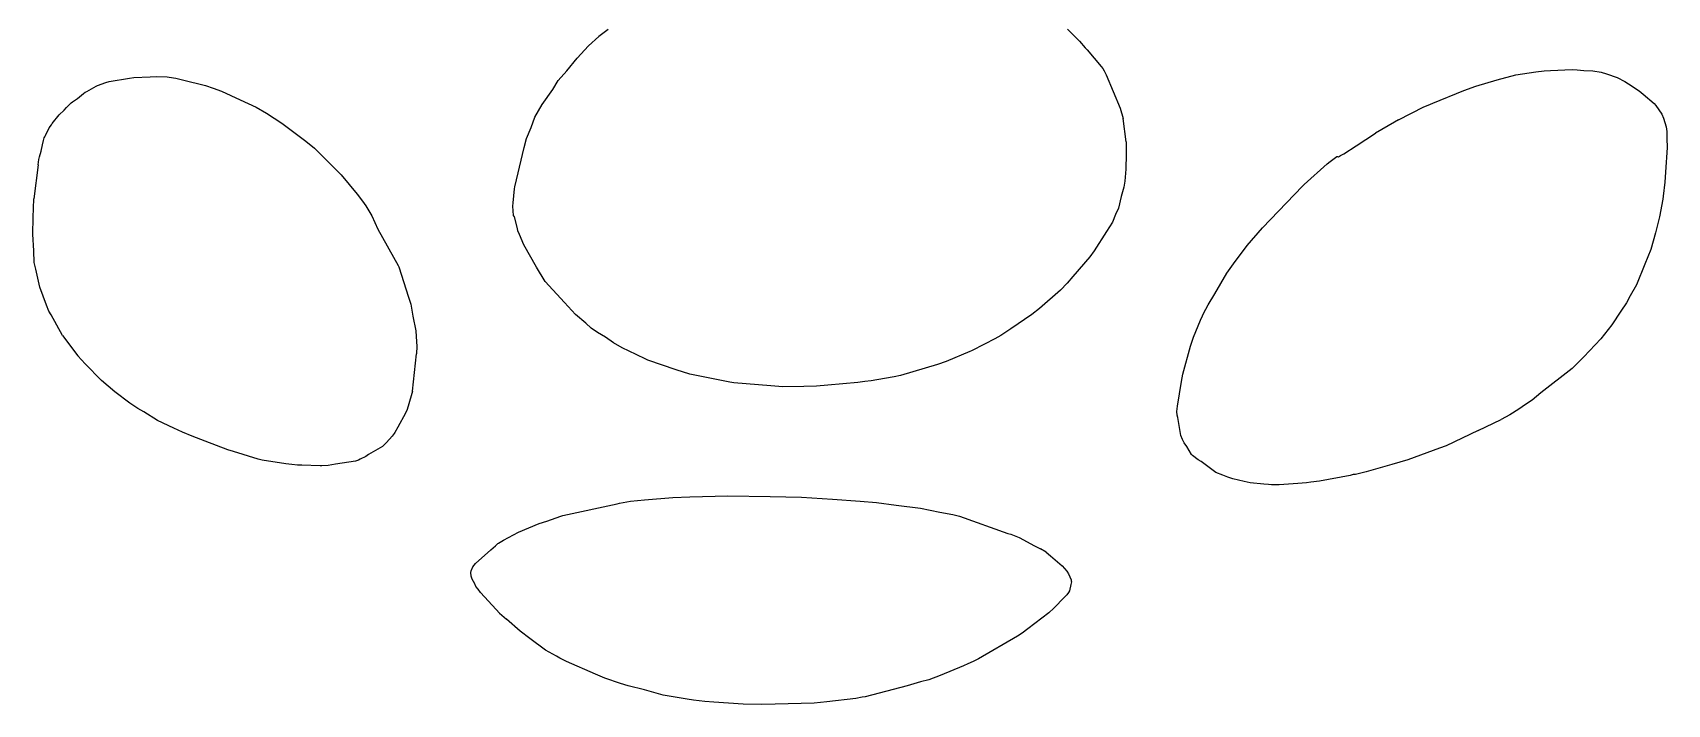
# Model space of a CAD drawing. Extents: x -208 to -97, y -176 to -61.
# Drawn here: x -202.5 to -109, y -176.3 to -137.8 of the extents above; entities that cross this region are included whole.
import ezdxf

# ---------------------------------------------------------------- set-up
doc = ezdxf.new("R2010")
doc.units = 0
doc.layers.get('0').update_dxf_attribs({"linetype": 'CONTINUOUS'})

msp = doc.modelspace()

# ---------------------------------------------------------------- linework, layer by layer
for p, q in [((-170.71, -138.586), (-170.111, -138.041)), ((-169.579, -137.649), (-170.111, -138.041)), ((-143.298, -137.618), (-142.608, -138.314)), ((-142.608, -138.314), (-142.288, -138.685)), ((-171.939, -140.002), (-171.36, -139.282)), ((-171.36, -139.282), (-170.71, -138.586)), ((-142.288, -138.685), (-142.17, -138.808)), ((-142.17, -138.808), (-141.358, -139.753)), ((-195.794, -140.345), (-195.456, -140.329)), ((-195.456, -140.329), (-194.816, -140.361)), ((-172.443, -140.566), (-171.939, -140.002)), ((-141.358, -139.753), (-141.268, -139.876)), ((-141.268, -139.876), (-141.186, -140.005)), ((-141.186, -140.005), (-141.107, -140.154)), ((-141.107, -140.154), (-141.072, -140.247)), ((-141.072, -140.247), (-140.271, -142.144)), ((-118.703, -140.523), (-117.638, -140.246)), ((-117.638, -140.246), (-116.485, -140.07)), ((-116.485, -140.07), (-116.009, -140.009)), ((-116.009, -140.009), (-115.648, -139.991)), ((-115.648, -139.991), (-114.405, -139.938)), ((-114.405, -139.938), (-114.122, -139.953)), ((-114.122, -139.953), (-113.732, -139.989)), ((-113.732, -139.989), (-113.22, -140.008)), ((-113.22, -140.008), (-112.744, -140.092)), ((-112.744, -140.092), (-112.431, -140.19)), ((-112.431, -140.19), (-111.826, -140.39)), ((-199.604, -141.302), (-199.518, -141.237)), ((-199.518, -141.237), (-199.424, -141.185)), ((-199.424, -141.185), (-198.878, -140.882)), ((-198.878, -140.882), (-198.808, -140.849)), ((-198.808, -140.849), (-198.329, -140.682)), ((-198.329, -140.682), (-198.135, -140.622)), ((-198.135, -140.622), (-196.976, -140.436)), ((-196.976, -140.436), (-196.736, -140.398)), ((-196.736, -140.398), (-195.794, -140.345)), ((-194.816, -140.361), (-194.717, -140.365)), ((-194.717, -140.365), (-194.319, -140.433)), ((-194.319, -140.433), (-193.942, -140.53)), ((-193.942, -140.53), (-192.62, -140.854)), ((-192.62, -140.854), (-192.181, -140.999)), ((-192.181, -140.999), (-191.711, -141.172)), ((-191.711, -141.172), (-190.637, -141.669)), ((-173.365, -141.945), (-172.745, -141.077)), ((-172.745, -141.077), (-172.443, -140.566)), ((-122.383, -141.867), (-120.602, -141.141)), ((-120.602, -141.141), (-119.912, -140.889)), ((-119.912, -140.889), (-118.703, -140.523)), ((-111.826, -140.39), (-111.391, -140.617)), ((-111.391, -140.617), (-111.173, -140.749)), ((-111.173, -140.749), (-110.572, -141.156)), ((-110.572, -141.156), (-110.347, -141.343)), ((-200.727, -142.264), (-200.592, -142.115)), ((-200.592, -142.115), (-200.314, -141.843)), ((-200.314, -141.843), (-200.248, -141.785)), ((-200.248, -141.785), (-199.949, -141.594)), ((-199.949, -141.594), (-199.604, -141.302)), ((-190.637, -141.669), (-189.723, -142.096)), ((-189.723, -142.096), (-189.137, -142.435)), ((-173.772, -142.656), (-173.365, -141.945)), ((-140.271, -142.144), (-140.109, -142.734)), ((-124.343, -142.814), (-122.9, -142.08)), ((-122.9, -142.08), (-122.645, -141.972)), ((-122.645, -141.972), (-122.383, -141.867)), ((-110.347, -141.343), (-109.712, -141.879)), ((-109.712, -141.879), (-109.62, -141.999)), ((-109.62, -141.999), (-109.264, -142.489)), ((-201.581, -143.279), (-201.451, -143.108)), ((-201.451, -143.108), (-201.399, -143.031)), ((-201.399, -143.031), (-201.007, -142.526)), ((-201.007, -142.526), (-200.727, -142.264)), ((-189.137, -142.435), (-188.258, -143.014)), ((-188.258, -143.014), (-186.892, -144.035)), ((-173.992, -143.251), (-173.772, -142.656)), ((-139.941, -144.083), (-140.109, -142.734)), ((-124.577, -142.955), (-125.665, -143.581)), ((-124.343, -142.814), (-124.577, -142.955)), ((-109.264, -142.489), (-109.171, -142.726)), ((-109.171, -142.726), (-109.024, -143.217)), ((-201.965, -144.253), (-201.91, -143.999)), ((-201.91, -143.999), (-201.854, -143.847)), ((-201.854, -143.847), (-201.825, -143.786)), ((-201.825, -143.786), (-201.794, -143.72)), ((-201.794, -143.72), (-201.581, -143.279)), ((-186.892, -144.035), (-186.392, -144.435)), ((-174.391, -144.395), (-174.256, -143.879)), ((-174.256, -143.879), (-173.992, -143.251)), ((-126.767, -144.304), (-125.665, -143.581)), ((-109.024, -143.217), (-108.998, -143.35)), ((-108.998, -143.35), (-108.989, -143.475)), ((-108.989, -143.475), (-108.982, -143.892)), ((-108.982, -143.892), (-108.959, -144.396)), ((-202.167, -145.096), (-202.13, -144.942)), ((-202.13, -144.942), (-202.037, -144.604)), ((-202.037, -144.604), (-201.965, -144.253)), ((-186.392, -144.435), (-184.857, -145.973)), ((-174.827, -146.257), (-174.391, -144.395)), ((-139.931, -144.791), (-139.945, -145.633)), ((-139.941, -144.083), (-139.931, -144.791)), ((-128.327, -145.258), (-127.875, -144.918)), ((-127.875, -144.918), (-127.829, -144.918)), ((-127.829, -144.918), (-127.774, -144.927)), ((-127.774, -144.927), (-127.726, -144.899)), ((-127.726, -144.899), (-127.655, -144.864)), ((-127.655, -144.864), (-127.479, -144.761)), ((-127.479, -144.761), (-126.767, -144.304)), ((-108.959, -144.396), (-109.061, -145.813)), ((-202.203, -145.402), (-202.455, -147.348)), ((-202.203, -145.402), (-202.167, -145.096)), ((-139.945, -145.633), (-140.011, -146.321)), ((-129.736, -146.524), (-128.419, -145.33)), ((-128.419, -145.33), (-128.359, -145.279)), ((-128.359, -145.279), (-128.327, -145.258)), ((-109.061, -145.813), (-109.095, -146.385)), ((-184.857, -145.973), (-183.946, -147.079)), ((-175.028, -147.577), (-174.933, -146.767)), ((-174.933, -146.767), (-174.922, -146.645)), ((-174.922, -146.645), (-174.827, -146.257)), ((-140.06, -146.675), (-140.21, -147.202)), ((-140.011, -146.321), (-140.06, -146.675)), ((-132.129, -148.998), (-129.833, -146.62)), ((-129.833, -146.62), (-129.736, -146.524)), ((-109.095, -146.385), (-109.205, -147.193)), ((-202.494, -148.412), (-202.455, -147.348)), ((-183.946, -147.079), (-183.635, -147.475)), ((-183.635, -147.475), (-183.457, -147.737)), ((-183.457, -147.737), (-183.117, -148.307)), ((-175.034, -147.756), (-175.028, -147.577)), ((-174.992, -148.29), (-175.034, -147.756)), ((-140.21, -147.202), (-140.363, -147.881)), ((-109.224, -147.369), (-109.397, -148.375)), ((-109.205, -147.193), (-109.224, -147.369)), ((-202.52, -149.366), (-202.494, -148.412)), ((-183.117, -148.307), (-182.765, -149.07)), ((-174.942, -148.379), (-174.992, -148.29)), ((-174.773, -149.032), (-174.942, -148.379)), ((-140.716, -148.674), (-141.05, -149.204)), ((-140.539, -148.234), (-140.716, -148.674)), ((-140.363, -147.881), (-140.539, -148.234)), ((-109.397, -148.375), (-109.635, -149.287)), ((-202.463, -150.315), (-202.52, -149.366)), ((-182.765, -149.07), (-181.593, -151.16)), ((-174.75, -149.173), (-174.773, -149.032)), ((-174.659, -149.379), (-174.75, -149.173)), ((-174.404, -149.971), (-174.659, -149.379)), ((-141.05, -149.204), (-141.758, -150.324)), ((-133.009, -150.009), (-132.129, -148.998)), ((-109.635, -149.287), (-109.899, -150.238)), ((-202.426, -150.996), (-202.463, -150.315)), ((-173.687, -151.252), (-174.404, -149.971)), ((-141.758, -150.324), (-142.006, -150.66)), ((-133.79, -151.071), (-133.009, -150.009)), ((-109.899, -150.238), (-110.24, -151.092)), ((-202.341, -151.378), (-202.426, -150.996)), ((-202.119, -152.405), (-202.341, -151.378)), ((-181.593, -151.16), (-181.571, -151.233)), ((-181.571, -151.233), (-181.003, -152.97)), ((-173.181, -152.068), (-173.687, -151.252)), ((-142.006, -150.66), (-142.987, -151.786)), ((-134.171, -151.603), (-133.79, -151.071)), ((-110.24, -151.092), (-110.727, -152.263)), ((-201.731, -153.43), (-202.119, -152.405)), ((-172.078, -153.277), (-173.181, -152.068)), ((-143.313, -152.172), (-143.696, -152.566)), ((-142.987, -151.786), (-143.313, -152.172)), ((-134.858, -152.782), (-134.171, -151.603)), ((-110.727, -152.263), (-111.08, -152.892)), ((-201.588, -153.778), (-201.731, -153.43)), ((-181.003, -152.97), (-180.885, -153.366)), ((-180.885, -153.366), (-180.76, -154.064)), ((-171.455, -153.975), (-172.078, -153.277)), ((-143.696, -152.566), (-144.891, -153.617)), ((-135.38, -153.663), (-135.231, -153.404)), ((-135.231, -153.404), (-134.858, -152.782)), ((-111.304, -153.305), (-111.611, -153.782)), ((-111.08, -152.892), (-111.304, -153.305)), ((-201.46, -153.995), (-201.588, -153.778)), ((-200.812, -155.168), (-201.46, -153.995)), ((-180.76, -154.064), (-180.595, -154.896)), ((-170.852, -154.46), (-171.455, -153.975)), ((-145.324, -153.972), (-146.538, -154.787)), ((-144.891, -153.617), (-145.324, -153.972)), ((-136.081, -155.257), (-135.669, -154.294)), ((-135.669, -154.294), (-135.446, -153.787)), ((-135.446, -153.787), (-135.38, -153.663)), ((-111.611, -153.782), (-112.127, -154.555)), ((-200.812, -155.168), (-199.94, -156.342)), ((-180.595, -154.896), (-180.549, -155.525)), ((-170.852, -154.46), (-170.549, -154.746)), ((-170.186, -154.995), (-170.549, -154.746)), ((-169.74, -155.271), (-170.186, -154.995)), ((-169.275, -155.591), (-169.74, -155.271)), ((-147.111, -155.167), (-147.451, -155.369)), ((-146.538, -154.787), (-147.111, -155.167)), ((-136.254, -155.789), (-136.081, -155.257)), ((-112.127, -154.555), (-112.769, -155.359)), ((-180.788, -158.355), (-180.547, -156.216)), ((-180.549, -155.525), (-180.533, -155.782)), ((-180.533, -155.782), (-180.547, -156.216)), ((-168.777, -155.882), (-169.275, -155.591)), ((-167.971, -156.26), (-168.777, -155.882)), ((-148.886, -156.09), (-150.229, -156.655)), ((-148.792, -156.054), (-148.886, -156.09)), ((-148.047, -155.669), (-148.792, -156.054)), ((-147.451, -155.369), (-148.047, -155.669)), ((-136.695, -157.39), (-136.254, -155.789)), ((-112.769, -155.359), (-113.742, -156.382)), ((-199.518, -156.799), (-199.94, -156.342)), ((-198.578, -157.753), (-199.518, -156.799)), ((-167.417, -156.533), (-167.971, -156.26)), ((-167.315, -156.575), (-167.417, -156.533)), ((-165.683, -157.137), (-167.315, -156.575)), ((-164.909, -157.379), (-165.683, -157.137)), ((-150.734, -156.827), (-152.855, -157.453)), ((-150.229, -156.655), (-150.734, -156.827)), ((-114.395, -157.055), (-116.197, -158.461)), ((-113.742, -156.382), (-114.395, -157.055)), ((-197.812, -158.399), (-198.578, -157.753)), ((-164.235, -157.513), (-164.909, -157.379)), ((-162.61, -157.851), (-164.235, -157.513)), ((-162.397, -157.885), (-162.61, -157.851)), ((-160.267, -158.058), (-162.397, -157.885)), ((-159.593, -158.118), (-160.267, -158.058)), ((-158.376, -158.086), (-159.593, -158.118)), ((-157.65, -158.068), (-158.376, -158.086)), ((-157.006, -158.021), (-157.65, -158.068)), ((-155.288, -157.867), (-157.006, -158.021)), ((-154.891, -157.809), (-155.288, -157.867)), ((-154.537, -157.757), (-154.891, -157.809)), ((-153.33, -157.56), (-154.537, -157.757)), ((-153.213, -157.535), (-153.33, -157.56)), ((-152.855, -157.453), (-153.213, -157.535)), ((-137, -159.219), (-136.771, -157.797)), ((-136.771, -157.797), (-136.695, -157.39)), ((-196.961, -159.043), (-197.812, -158.399)), ((-196.51, -159.347), (-196.961, -159.043)), ((-180.856, -158.621), (-181.093, -159.399)), ((-180.788, -158.355), (-180.856, -158.621)), ((-116.688, -158.865), (-117.066, -159.128)), ((-116.197, -158.461), (-116.688, -158.865)), ((-196.162, -159.55), (-196.51, -159.347)), ((-195.372, -160.035), (-196.162, -159.55)), ((-181.18, -159.621), (-181.62, -160.414)), ((-181.093, -159.399), (-181.18, -159.621)), ((-137.024, -159.531), (-137, -159.219)), ((-137.008, -159.729), (-137.024, -159.531)), ((-136.973, -159.874), (-137.008, -159.729)), ((-136.799, -160.895), (-136.973, -159.874)), ((-119.783, -160.605), (-118.462, -159.987)), ((-117.981, -159.708), (-118.462, -159.987)), ((-117.462, -159.394), (-117.981, -159.708)), ((-117.066, -159.128), (-117.462, -159.394)), ((-194.44, -160.473), (-195.372, -160.035)), ((-193.937, -160.712), (-194.44, -160.473)), ((-193.391, -160.944), (-193.937, -160.712)), ((-181.83, -160.792), (-181.94, -160.939)), ((-181.801, -160.725), (-181.83, -160.792)), ((-181.62, -160.414), (-181.801, -160.725)), ((-136.715, -161.125), (-136.799, -160.895)), ((-119.783, -160.605), (-121.616, -161.487)), ((-192.647, -161.223), (-193.391, -160.944)), ((-191.343, -161.717), (-192.647, -161.223)), ((-191.033, -161.814), (-191.343, -161.717)), ((-189.618, -162.254), (-191.033, -161.814)), ((-182.489, -161.523), (-183.304, -161.979)), ((-182.269, -161.296), (-182.489, -161.523)), ((-181.94, -160.939), (-182.269, -161.296)), ((-136.619, -161.321), (-136.715, -161.125)), ((-136.458, -161.537), (-136.619, -161.321)), ((-136.194, -161.979), (-136.458, -161.537)), ((-121.998, -161.624), (-123.803, -162.284)), ((-121.616, -161.487), (-121.998, -161.624)), ((-189.379, -162.306), (-189.618, -162.254)), ((-188.033, -162.524), (-189.379, -162.306)), ((-187.685, -162.566), (-188.033, -162.524)), ((-187.367, -162.59), (-187.685, -162.566)), ((-187.111, -162.589), (-187.367, -162.59)), ((-186.065, -162.636), (-187.111, -162.589)), ((-185.967, -162.632), (-186.065, -162.636)), ((-185.616, -162.608), (-185.967, -162.632)), ((-185.39, -162.575), (-185.616, -162.608)), ((-185.181, -162.531), (-185.39, -162.575)), ((-184.043, -162.363), (-185.181, -162.531)), ((-183.88, -162.314), (-184.043, -162.363)), ((-183.767, -162.26), (-183.88, -162.314)), ((-183.458, -162.103), (-183.767, -162.26)), ((-183.304, -161.979), (-183.458, -162.103)), ((-136.132, -162.037), (-136.194, -161.979)), ((-135.813, -162.296), (-136.132, -162.037)), ((-135.637, -162.392), (-135.813, -162.296)), ((-134.8, -163.011), (-135.637, -162.392)), ((-124.719, -162.562), (-126.193, -162.983)), ((-123.803, -162.284), (-124.719, -162.562)), ((-134.397, -163.169), (-134.8, -163.011)), ((-134.106, -163.291), (-134.397, -163.169)), ((-133.821, -163.379), (-134.106, -163.291)), ((-133.182, -163.532), (-133.821, -163.379)), ((-132.833, -163.603), (-133.182, -163.532)), ((-132.052, -163.676), (-132.833, -163.603)), ((-131.777, -163.699), (-132.052, -163.676)), ((-131.618, -163.724), (-131.777, -163.699)), ((-131.177, -163.717), (-131.618, -163.724)), ((-130.098, -163.649), (-131.177, -163.717)), ((-129.615, -163.611), (-130.098, -163.649)), ((-129.357, -163.569), (-129.615, -163.611)), ((-128.863, -163.506), (-129.357, -163.569)), ((-127.119, -163.195), (-128.863, -163.506)), ((-126.933, -163.137), (-127.119, -163.195)), ((-126.808, -163.135), (-126.933, -163.137)), ((-126.193, -162.983), (-126.808, -163.135)), ((-168.73, -164.73), (-168.301, -164.66)), ((-168.301, -164.66), (-167.508, -164.581)), ((-167.508, -164.581), (-165.879, -164.44)), ((-165.879, -164.44), (-164.914, -164.402)), ((-164.914, -164.402), (-162.741, -164.363)), ((-162.741, -164.363), (-160.301, -164.388)), ((-160.301, -164.388), (-158.512, -164.439)), ((-158.512, -164.439), (-156.749, -164.552)), ((-156.749, -164.552), (-155.149, -164.65)), ((-155.149, -164.65), (-154.214, -164.739)), ((-173.093, -165.799), (-172.294, -165.515)), ((-172.294, -165.515), (-172.17, -165.481)), ((-172.17, -165.481), (-169.063, -164.806)), ((-169.063, -164.806), (-168.934, -164.774)), ((-168.934, -164.774), (-168.73, -164.73)), ((-154.214, -164.739), (-153.094, -164.88)), ((-153.094, -164.88), (-151.707, -165.059)), ((-151.707, -165.059), (-150.601, -165.287)), ((-150.601, -165.287), (-149.856, -165.426)), ((-149.856, -165.426), (-149.466, -165.527)), ((-149.466, -165.527), (-146.696, -166.502)), ((-175.564, -166.885), (-174.707, -166.44)), ((-174.707, -166.44), (-173.535, -165.939)), ((-173.535, -165.939), (-173.093, -165.799)), ((-146.696, -166.502), (-146.539, -166.552)), ((-177.181, -168.226), (-176.306, -167.438)), ((-176.306, -167.438), (-176.027, -167.209)), ((-176.027, -167.209), (-175.89, -167.084)), ((-175.89, -167.084), (-175.862, -167.061)), ((-175.862, -167.061), (-175.564, -166.885)), ((-146.539, -166.552), (-146.06, -166.743)), ((-146.06, -166.743), (-145.177, -167.225)), ((-145.177, -167.225), (-144.828, -167.395)), ((-144.508, -167.589), (-144.828, -167.395)), ((-177.335, -168.428), (-177.181, -168.226)), ((-144.508, -167.589), (-144.256, -167.793)), ((-144.256, -167.793), (-143.602, -168.37)), ((-143.602, -168.37), (-143.325, -168.662)), ((-177.436, -168.738), (-177.421, -168.653)), ((-177.43, -168.951), (-177.436, -168.738)), ((-177.369, -169.121), (-177.43, -168.951)), ((-177.421, -168.653), (-177.335, -168.428)), ((-177.217, -169.397), (-177.369, -169.121)), ((-143.325, -168.662), (-143.238, -168.822)), ((-143.238, -168.822), (-143.085, -169.169)), ((-143.069, -169.288), (-143.106, -169.44)), ((-143.085, -169.169), (-143.072, -169.228)), ((-143.072, -169.228), (-143.069, -169.288)), ((-177.152, -169.541), (-177.217, -169.397)), ((-177.015, -169.705), (-177.152, -169.541)), ((-176.895, -169.894), (-177.015, -169.705)), ((-175.988, -170.871), (-176.895, -169.894)), ((-143.458, -170.153), (-144.068, -170.796)), ((-143.332, -170.024), (-143.458, -170.153)), ((-143.227, -169.888), (-143.332, -170.024)), ((-143.177, -169.791), (-143.227, -169.888)), ((-143.106, -169.44), (-143.177, -169.791)), ((-175.81, -171.068), (-175.988, -170.871)), ((-175.81, -171.068), (-175.401, -171.421)), ((-144.359, -171.05), (-145.551, -171.964)), ((-144.068, -170.796), (-144.359, -171.05)), ((-174.616, -172.113), (-175.401, -171.421)), ((-174.062, -172.522), (-174.616, -172.113)), ((-145.551, -171.964), (-145.885, -172.213)), ((-173.162, -173.194), (-174.062, -172.522)), ((-146.161, -172.383), (-148.393, -173.682)), ((-145.885, -172.213), (-146.161, -172.383)), ((-172.531, -173.536), (-173.162, -173.194)), ((-172.345, -173.653), (-172.531, -173.536)), ((-171.966, -173.841), (-172.345, -173.653)), ((-170.307, -174.57), (-171.966, -173.841)), ((-148.99, -173.972), (-149.242, -174.09)), ((-148.683, -173.836), (-148.99, -173.972)), ((-148.393, -173.682), (-148.683, -173.836)), ((-169.778, -174.792), (-170.307, -174.57)), ((-168.882, -175.102), (-169.778, -174.792)), ((-151.232, -174.892), (-151.695, -175.014)), ((-150.57, -174.649), (-151.232, -174.892)), ((-149.242, -174.09), (-150.57, -174.649)), ((-168.433, -175.24), (-168.882, -175.102)), ((-167.51, -175.472), (-168.433, -175.24)), ((-166.429, -175.775), (-167.51, -175.472)), ((-165.068, -176.008), (-166.429, -175.775)), ((-155.044, -175.894), (-155.406, -175.966)), ((-154.871, -175.865), (-155.044, -175.894)), ((-152.461, -175.232), (-154.871, -175.865)), ((-151.695, -175.014), (-152.461, -175.232)), ((-164.705, -176.062), (-165.068, -176.008)), ((-164.049, -176.133), (-164.705, -176.062)), ((-163.528, -176.176), (-164.049, -176.133)), ((-161.855, -176.288), (-163.528, -176.176)), ((-160.816, -176.297), (-161.855, -176.288)), ((-160.02, -176.28), (-160.816, -176.297)), ((-157.794, -176.223), (-160.02, -176.28)), ((-157.056, -176.158), (-157.794, -176.223)), ((-155.406, -175.966), (-157.056, -176.158))]:
    msp.add_line(p, q)

doc.saveas('drawing.dxf')
